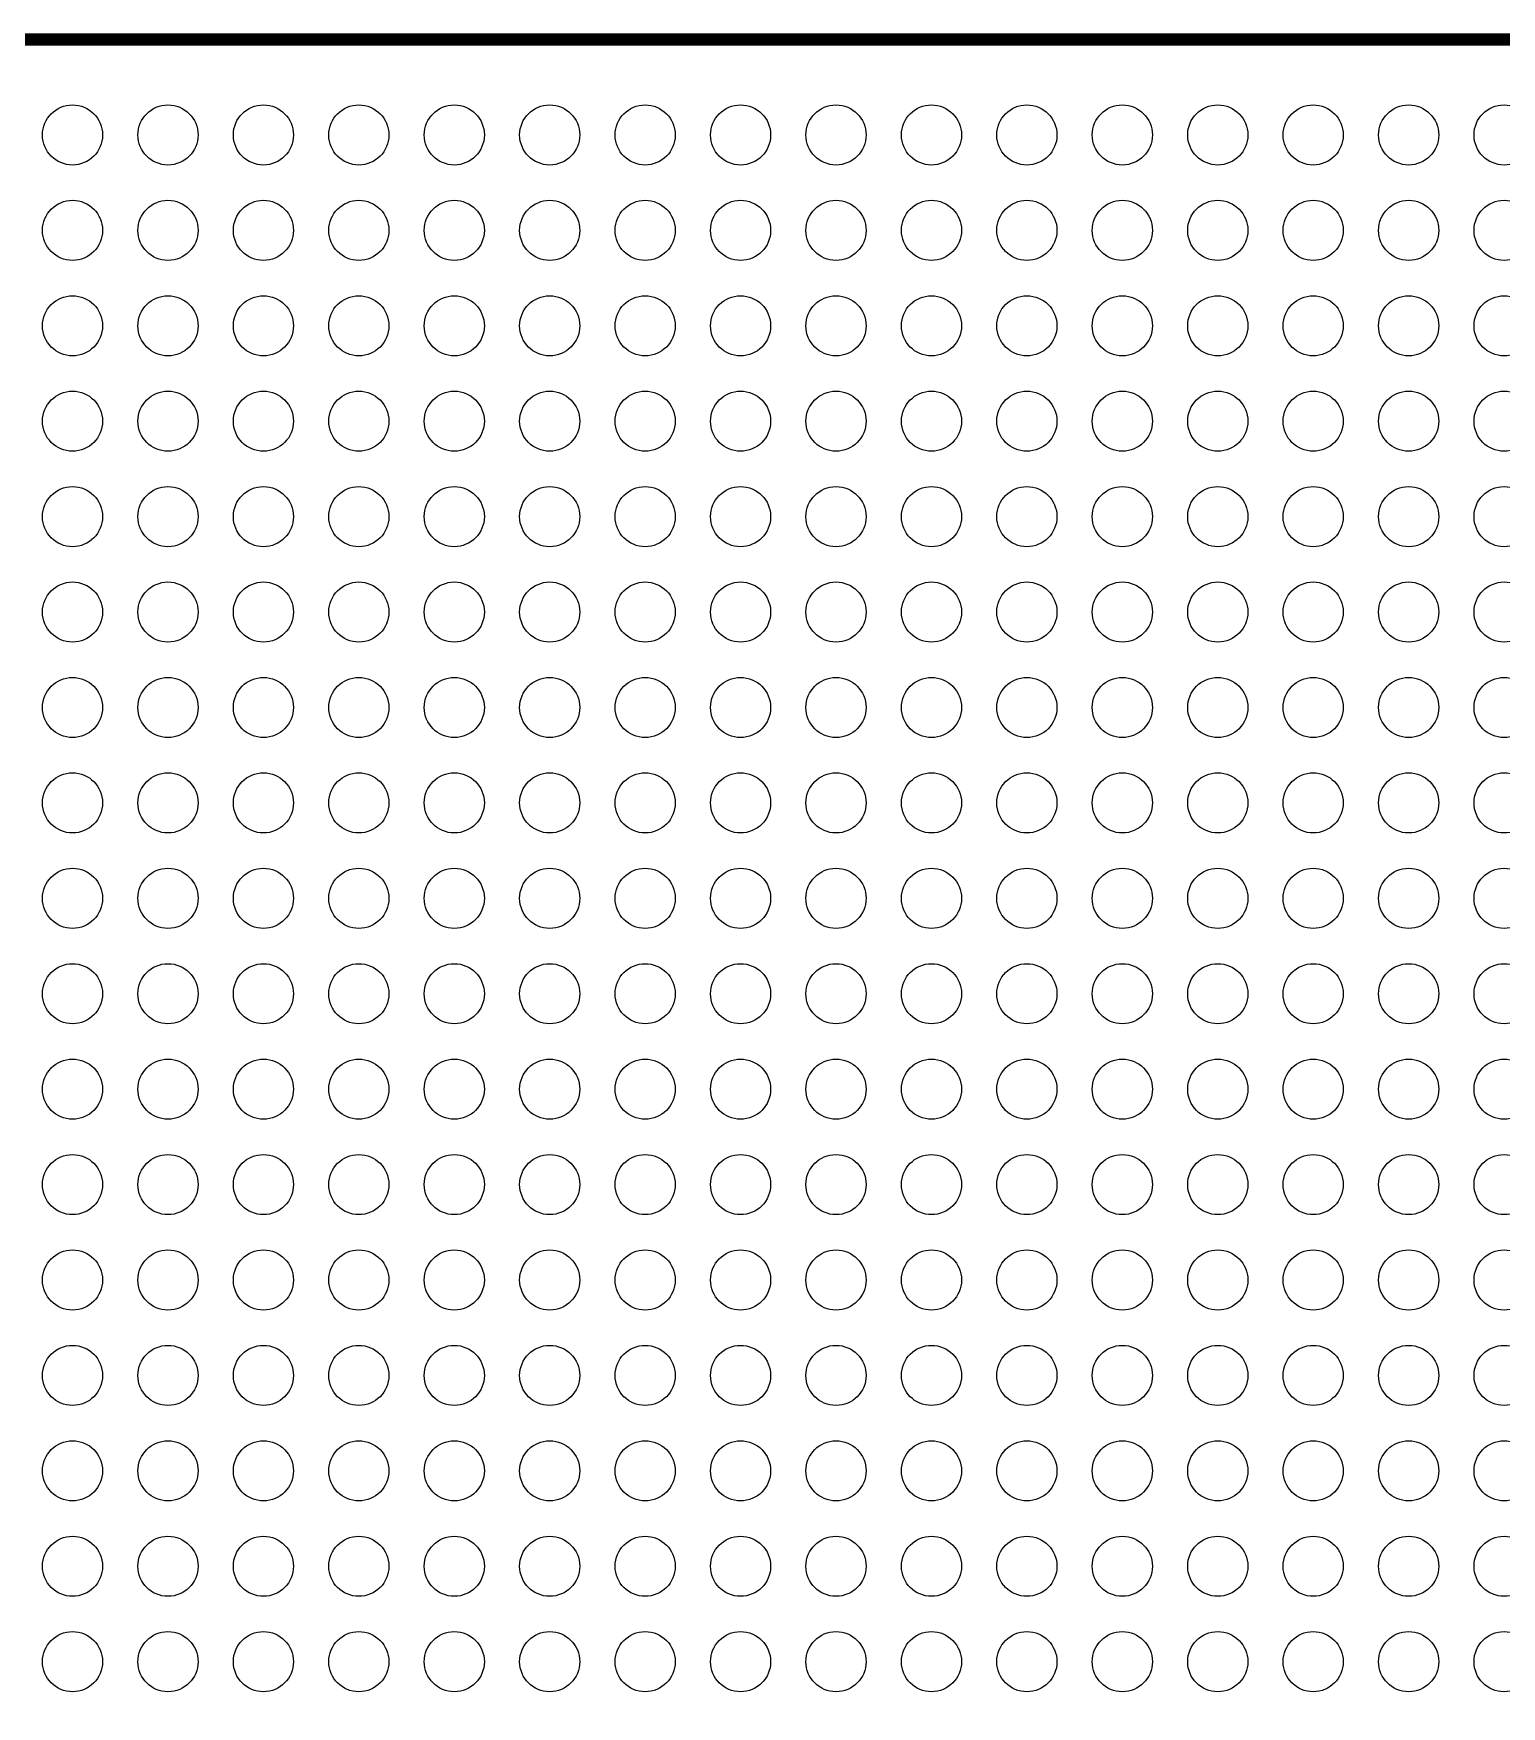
# Model space of a CAD drawing. Extents: x 35 to 236, y 10 to 166.
# Drawn here: x 84.09 to 99.47, y 82.53 to 100.06 of the extents above; entities that cross this region are included whole.
import ezdxf

# ---------------------------------------------------------------- set-up
doc = ezdxf.new("R2010")
doc.units = 0
doc.layers.add('PG_SILKSCREEN_TOP', color=254, linetype='CONTINUOUS')
doc.layers.add('PIN_SOLDERMASK_TOP', color=85, linetype='CONTINUOUS')

msp = doc.modelspace()

# ---------------------------------------------------------------- linework, layer by layer
at = {"layer": 'PG_SILKSCREEN_TOP', "const_width": 0.127}
msp.add_lwpolyline([(77.5, 65), (112.5, 65), (112.5, 100), (77.5, 100), (77.5, 65)], dxfattribs=at)
at = {"layer": 'PIN_SOLDERMASK_TOP'}
for centre in [(84.5, 99), (85.5, 99), (86.5, 99), (87.5, 99), (88.5, 99), (89.5, 99), (90.5, 99), (91.5, 99), (92.5, 99), (93.5, 99), (94.5, 99), (95.5, 99), (96.5, 99), (97.5, 99), (98.5, 99), (99.5, 99), (84.5, 98), (85.5, 98), (86.5, 98), (87.5, 98), (88.5, 98), (89.5, 98), (90.5, 98), (91.5, 98), (92.5, 98), (93.5, 98), (94.5, 98), (95.5, 98), (96.5, 98), (97.5, 98), (98.5, 98), (99.5, 98), (84.5, 97), (85.5, 97), (86.5, 97), (87.5, 97), (88.5, 97), (89.5, 97), (90.5, 97), (91.5, 97), (92.5, 97), (93.5, 97), (94.5, 97), (95.5, 97), (96.5, 97), (97.5, 97), (98.5, 97), (99.5, 97), (84.5, 96), (85.5, 96), (86.5, 96), (87.5, 96), (88.5, 96), (89.5, 96), (90.5, 96), (91.5, 96), (92.5, 96), (93.5, 96), (94.5, 96), (95.5, 96), (96.5, 96), (97.5, 96), (98.5, 96), (99.5, 96), (84.5, 95), (85.5, 95), (86.5, 95), (87.5, 95), (88.5, 95), (89.5, 95), (90.5, 95), (91.5, 95), (92.5, 95), (93.5, 95), (94.5, 95), (95.5, 95), (96.5, 95), (97.5, 95), (98.5, 95), (99.5, 95), (84.5, 94), (85.5, 94), (86.5, 94), (87.5, 94), (88.5, 94), (89.5, 94), (90.5, 94), (91.5, 94), (92.5, 94), (93.5, 94), (94.5, 94), (95.5, 94), (96.5, 94), (97.5, 94), (98.5, 94), (99.5, 94), (84.5, 93), (85.5, 93), (86.5, 93), (87.5, 93), (88.5, 93), (89.5, 93), (90.5, 93), (91.5, 93), (92.5, 93), (93.5, 93), (94.5, 93), (95.5, 93), (96.5, 93), (97.5, 93), (98.5, 93), (99.5, 93), (84.5, 92), (85.5, 92), (86.5, 92), (87.5, 92), (88.5, 92), (89.5, 92), (90.5, 92), (91.5, 92), (92.5, 92), (93.5, 92), (94.5, 92), (95.5, 92), (96.5, 92), (97.5, 92), (98.5, 92), (99.5, 92), (84.5, 91), (85.5, 91), (86.5, 91), (87.5, 91), (88.5, 91), (89.5, 91), (90.5, 91), (91.5, 91), (92.5, 91), (93.5, 91), (94.5, 91), (95.5, 91), (96.5, 91), (97.5, 91), (98.5, 91), (99.5, 91), (84.5, 90), (85.5, 90), (86.5, 90), (87.5, 90), (88.5, 90), (89.5, 90), (90.5, 90), (91.5, 90), (92.5, 90), (93.5, 90), (94.5, 90), (95.5, 90), (96.5, 90), (97.5, 90), (98.5, 90), (99.5, 90), (84.5, 89), (85.5, 89), (86.5, 89), (87.5, 89), (88.5, 89), (89.5, 89), (90.5, 89), (91.5, 89), (92.5, 89), (93.5, 89), (94.5, 89), (95.5, 89), (96.5, 89), (97.5, 89), (98.5, 89), (99.5, 89), (84.5, 88), (85.5, 88), (86.5, 88), (87.5, 88), (88.5, 88), (89.5, 88), (90.5, 88), (91.5, 88), (92.5, 88), (93.5, 88), (94.5, 88), (95.5, 88), (96.5, 88), (97.5, 88), (98.5, 88), (99.5, 88), (84.5, 87), (85.5, 87), (86.5, 87), (87.5, 87), (88.5, 87), (89.5, 87), (90.5, 87), (91.5, 87), (92.5, 87), (93.5, 87), (94.5, 87), (95.5, 87), (96.5, 87), (97.5, 87), (98.5, 87), (99.5, 87), (84.5, 86), (85.5, 86), (86.5, 86), (87.5, 86), (88.5, 86), (89.5, 86), (90.5, 86), (91.5, 86), (92.5, 86), (93.5, 86), (94.5, 86), (95.5, 86), (96.5, 86), (97.5, 86), (98.5, 86), (99.5, 86), (84.5, 85), (85.5, 85), (86.5, 85), (87.5, 85), (88.5, 85), (89.5, 85), (90.5, 85), (91.5, 85), (92.5, 85), (93.5, 85), (94.5, 85), (95.5, 85), (96.5, 85), (97.5, 85), (98.5, 85), (99.5, 85), (84.5, 84), (85.5, 84), (86.5, 84), (87.5, 84), (88.5, 84), (89.5, 84), (90.5, 84), (91.5, 84), (92.5, 84), (93.5, 84), (94.5, 84), (95.5, 84), (96.5, 84), (97.5, 84), (98.5, 84), (99.5, 84), (84.5, 83), (85.5, 83), (86.5, 83), (87.5, 83), (88.5, 83), (89.5, 83), (90.5, 83), (91.5, 83), (92.5, 83), (93.5, 83), (94.5, 83), (95.5, 83), (96.5, 83), (97.5, 83), (98.5, 83), (99.5, 83)]:
    msp.add_circle(centre, 0.315, dxfattribs=at)

doc.saveas('drawing.dxf')
